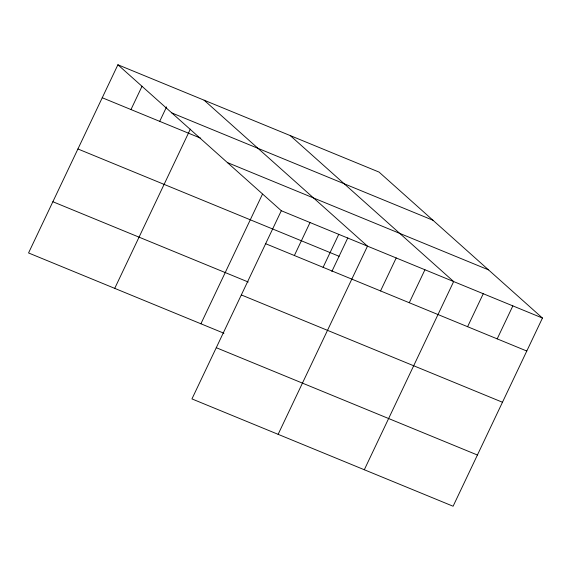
<?xml version="1.0" encoding="UTF-8"?>
<svg xmlns="http://www.w3.org/2000/svg" width="571" height="571" viewBox="0 0 571 571"><rect width="100%" height="100%" fill="white"/><g stroke="black" fill="none" stroke-linecap="round" stroke-linejoin="round"><path stroke-width="0.86" d="M117.904 64.766L281.303 210.735L191.949 398.915L453.096 506.234L542.45 318.047L379.051 172.085L117.904 64.766L28.55 252.953L223.925 333.243M130.973 109.553L142.051 86.221M159.702 121.352L166.575 106.877M114.728 288.369L190.336 129.139M200.906 323.778L262.446 194.183M294.372 255.515L310.032 222.533M323.1 267.321L338.76 234.338M331.858 271.475L347.81 237.871M278.127 434.331L367.481 246.144L204.083 100.182M380.55 290.932L396.21 257.949M409.271 302.737L424.938 269.755M364.305 469.747L453.66 281.56L290.261 135.591M467.599 326.705L483.259 293.722M497.191 338.867L512.851 305.885M171.828 112.937L432.975 220.249M102.245 97.748L200.735 138.218M227.386 162.564L488.526 269.876M281.303 210.735L542.45 318.047M77.927 148.967L339.074 256.279M265.643 243.71L526.79 351.029M52.867 201.734L248.242 282.024M241.326 294.929L502.473 402.248M216.266 347.703L477.413 455.016"/></g></svg>
